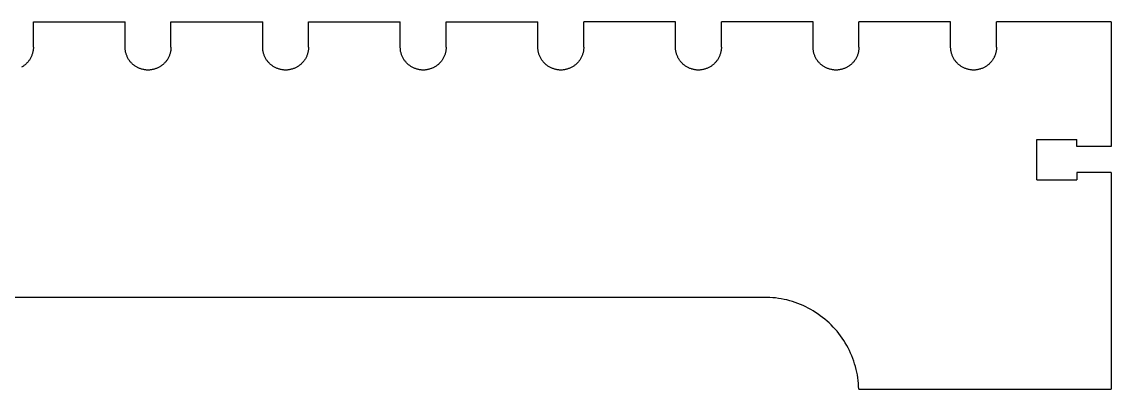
# Model space of a CAD drawing. Extents: x -100 to 100, y -46 to 46.
# Drawn here: x 15.99 to 27.87, y 1.92 to 5.92 of the extents above; entities that cross this region are included whole.
import ezdxf

# ---------------------------------------------------------------- set-up
doc = ezdxf.new("R2010")
doc.units = 0
doc.header["$MEASUREMENT"] = 0
doc.layers.get('0').update_dxf_attribs({"linetype": 'CONTINUOUS'})

msp = doc.modelspace()

# ---------------------------------------------------------------- linework, layer by layer
for p, q in [((16.115, 5.917), (17.115, 5.917)), ((16.115, 5.642), (16.115, 5.917)), ((17.115, 5.642), (17.115, 5.917)), ((17.615, 5.917), (18.615, 5.917)), ((17.615, 5.642), (17.615, 5.917)), ((18.615, 5.642), (18.615, 5.917)), ((19.115, 5.917), (20.115, 5.917)), ((19.115, 5.642), (19.115, 5.917)), ((20.115, 5.642), (20.115, 5.917)), ((20.615, 5.917), (21.615, 5.917)), ((20.615, 5.642), (20.615, 5.917)), ((21.615, 5.642), (21.615, 5.917)), ((23.115, 5.917), (22.115, 5.917)), ((22.115, 5.642), (22.115, 5.917)), ((23.115, 5.642), (23.115, 5.917)), ((24.615, 5.917), (23.615, 5.917)), ((23.615, 5.642), (23.615, 5.917)), ((24.615, 5.642), (24.615, 5.917)), ((26.115, 5.917), (25.115, 5.917)), ((25.115, 5.642), (25.115, 5.917)), ((26.115, 5.642), (26.115, 5.917)), ((26.615, 5.642), (26.615, 5.917)), ((27.865, 5.917), (26.615, 5.917)), ((27.865, 5.917), (27.865, 4.558)), ((16.109, 5.587), (16.107, 5.58)), ((16.111, 5.595), (16.109, 5.587)), ((16.112, 5.603), (16.111, 5.595)), ((16.113, 5.611), (16.112, 5.603)), ((16.114, 5.618), (16.113, 5.611)), ((16.115, 5.626), (16.114, 5.618)), ((16.115, 5.642), (16.115, 5.634)), ((16.115, 5.634), (16.115, 5.626)), ((17.115, 5.634), (17.115, 5.642)), ((17.116, 5.626), (17.115, 5.634)), ((17.116, 5.618), (17.116, 5.626)), ((17.117, 5.611), (17.116, 5.618)), ((17.118, 5.603), (17.117, 5.611)), ((17.119, 5.595), (17.118, 5.603)), ((17.121, 5.587), (17.119, 5.595)), ((17.123, 5.58), (17.121, 5.587)), ((17.609, 5.587), (17.607, 5.58)), ((17.611, 5.595), (17.609, 5.587)), ((17.612, 5.603), (17.611, 5.595)), ((17.613, 5.611), (17.612, 5.603)), ((17.614, 5.618), (17.613, 5.611)), ((17.615, 5.626), (17.614, 5.618)), ((17.615, 5.642), (17.615, 5.634)), ((17.615, 5.634), (17.615, 5.626)), ((18.615, 5.634), (18.615, 5.642)), ((18.616, 5.626), (18.615, 5.634)), ((18.616, 5.618), (18.616, 5.626)), ((18.617, 5.611), (18.616, 5.618)), ((18.618, 5.603), (18.617, 5.611)), ((18.619, 5.595), (18.618, 5.603)), ((18.621, 5.587), (18.619, 5.595)), ((18.623, 5.58), (18.621, 5.587)), ((19.109, 5.587), (19.107, 5.58)), ((19.111, 5.595), (19.109, 5.587)), ((19.112, 5.603), (19.111, 5.595)), ((19.113, 5.611), (19.112, 5.603)), ((19.114, 5.618), (19.113, 5.611)), ((19.115, 5.626), (19.114, 5.618)), ((19.115, 5.642), (19.115, 5.634)), ((19.115, 5.634), (19.115, 5.626)), ((20.115, 5.634), (20.115, 5.642)), ((20.116, 5.626), (20.115, 5.634)), ((20.116, 5.618), (20.116, 5.626)), ((20.117, 5.611), (20.116, 5.618)), ((20.118, 5.603), (20.117, 5.611)), ((20.119, 5.595), (20.118, 5.603)), ((20.121, 5.587), (20.119, 5.595)), ((20.123, 5.58), (20.121, 5.587)), ((20.609, 5.587), (20.607, 5.58)), ((20.611, 5.595), (20.609, 5.587)), ((20.612, 5.603), (20.611, 5.595)), ((20.613, 5.611), (20.612, 5.603)), ((20.614, 5.618), (20.613, 5.611)), ((20.615, 5.626), (20.614, 5.618)), ((20.615, 5.642), (20.615, 5.634)), ((20.615, 5.634), (20.615, 5.626)), ((21.615, 5.634), (21.615, 5.642)), ((21.616, 5.626), (21.615, 5.634)), ((21.616, 5.618), (21.616, 5.626)), ((21.617, 5.611), (21.616, 5.618)), ((21.618, 5.603), (21.617, 5.611)), ((21.619, 5.595), (21.618, 5.603)), ((21.621, 5.587), (21.619, 5.595)), ((21.623, 5.58), (21.621, 5.587)), ((22.109, 5.587), (22.107, 5.58)), ((22.111, 5.595), (22.109, 5.587)), ((22.112, 5.603), (22.111, 5.595)), ((22.113, 5.611), (22.112, 5.603)), ((22.114, 5.618), (22.113, 5.611)), ((22.115, 5.626), (22.114, 5.618)), ((22.115, 5.642), (22.115, 5.634)), ((22.115, 5.634), (22.115, 5.626)), ((23.115, 5.634), (23.115, 5.642)), ((23.116, 5.626), (23.115, 5.634)), ((23.116, 5.618), (23.116, 5.626)), ((23.117, 5.611), (23.116, 5.618)), ((23.118, 5.603), (23.117, 5.611)), ((23.119, 5.595), (23.118, 5.603)), ((23.121, 5.587), (23.119, 5.595)), ((23.123, 5.58), (23.121, 5.587)), ((23.609, 5.587), (23.607, 5.58)), ((23.611, 5.595), (23.609, 5.587)), ((23.612, 5.603), (23.611, 5.595)), ((23.613, 5.611), (23.612, 5.603)), ((23.614, 5.618), (23.613, 5.611)), ((23.615, 5.626), (23.614, 5.618)), ((23.615, 5.642), (23.615, 5.634)), ((23.615, 5.634), (23.615, 5.626)), ((24.615, 5.634), (24.615, 5.642)), ((24.616, 5.626), (24.615, 5.634)), ((24.616, 5.618), (24.616, 5.626)), ((24.617, 5.611), (24.616, 5.618)), ((24.618, 5.603), (24.617, 5.611)), ((24.619, 5.595), (24.618, 5.603)), ((24.621, 5.587), (24.619, 5.595)), ((24.623, 5.58), (24.621, 5.587)), ((25.109, 5.587), (25.107, 5.58)), ((25.111, 5.595), (25.109, 5.587)), ((25.112, 5.603), (25.111, 5.595)), ((25.113, 5.611), (25.112, 5.603)), ((25.114, 5.618), (25.113, 5.611)), ((25.115, 5.626), (25.114, 5.618)), ((25.115, 5.642), (25.115, 5.634)), ((25.115, 5.634), (25.115, 5.626)), ((26.115, 5.634), (26.115, 5.642)), ((26.116, 5.626), (26.115, 5.634)), ((26.116, 5.618), (26.116, 5.626)), ((26.117, 5.611), (26.116, 5.618)), ((26.118, 5.603), (26.117, 5.611)), ((26.119, 5.595), (26.118, 5.603)), ((26.121, 5.587), (26.119, 5.595)), ((26.123, 5.58), (26.121, 5.587)), ((26.609, 5.587), (26.607, 5.58)), ((26.611, 5.595), (26.609, 5.587)), ((26.612, 5.603), (26.611, 5.595)), ((26.613, 5.611), (26.612, 5.603)), ((26.614, 5.618), (26.613, 5.611)), ((26.615, 5.626), (26.614, 5.618)), ((26.615, 5.642), (26.615, 5.634)), ((26.615, 5.634), (26.615, 5.626)), ((16.042, 5.465), (16.036, 5.46)), ((16.047, 5.471), (16.042, 5.465)), ((16.053, 5.477), (16.047, 5.471)), ((16.058, 5.483), (16.053, 5.477)), ((16.063, 5.489), (16.058, 5.483)), ((16.067, 5.495), (16.063, 5.489)), ((16.072, 5.501), (16.067, 5.495)), ((16.076, 5.508), (16.072, 5.501)), ((16.08, 5.515), (16.076, 5.508)), ((16.084, 5.522), (16.08, 5.515)), ((16.088, 5.528), (16.084, 5.522)), ((16.091, 5.536), (16.088, 5.528)), ((16.095, 5.543), (16.091, 5.536)), ((16.098, 5.55), (16.095, 5.543)), ((16.1, 5.557), (16.098, 5.55)), ((16.103, 5.565), (16.1, 5.557)), ((16.105, 5.572), (16.103, 5.565)), ((16.107, 5.58), (16.105, 5.572)), ((17.125, 5.572), (17.123, 5.58)), ((17.127, 5.565), (17.125, 5.572)), ((17.13, 5.557), (17.127, 5.565)), ((17.133, 5.55), (17.13, 5.557)), ((17.136, 5.543), (17.133, 5.55)), ((17.139, 5.536), (17.136, 5.543)), ((17.142, 5.528), (17.139, 5.536)), ((17.146, 5.522), (17.142, 5.528)), ((17.15, 5.515), (17.146, 5.522)), ((17.154, 5.508), (17.15, 5.515)), ((17.158, 5.501), (17.154, 5.508)), ((17.163, 5.495), (17.158, 5.501)), ((17.168, 5.489), (17.163, 5.495)), ((17.172, 5.483), (17.168, 5.489)), ((17.178, 5.477), (17.172, 5.483)), ((17.183, 5.471), (17.178, 5.477)), ((17.188, 5.465), (17.183, 5.471)), ((17.194, 5.46), (17.188, 5.465)), ((17.542, 5.465), (17.536, 5.46)), ((17.547, 5.471), (17.542, 5.465)), ((17.553, 5.477), (17.547, 5.471)), ((17.558, 5.483), (17.553, 5.477)), ((17.563, 5.489), (17.558, 5.483)), ((17.567, 5.495), (17.563, 5.489)), ((17.572, 5.501), (17.567, 5.495)), ((17.576, 5.508), (17.572, 5.501)), ((17.58, 5.515), (17.576, 5.508)), ((17.584, 5.522), (17.58, 5.515)), ((17.588, 5.528), (17.584, 5.522)), ((17.591, 5.536), (17.588, 5.528)), ((17.595, 5.543), (17.591, 5.536)), ((17.598, 5.55), (17.595, 5.543)), ((17.6, 5.557), (17.598, 5.55)), ((17.603, 5.565), (17.6, 5.557)), ((17.605, 5.572), (17.603, 5.565)), ((17.607, 5.58), (17.605, 5.572)), ((18.625, 5.572), (18.623, 5.58)), ((18.627, 5.565), (18.625, 5.572)), ((18.63, 5.557), (18.627, 5.565)), ((18.633, 5.55), (18.63, 5.557)), ((18.636, 5.543), (18.633, 5.55)), ((18.639, 5.536), (18.636, 5.543)), ((18.642, 5.528), (18.639, 5.536)), ((18.646, 5.522), (18.642, 5.528)), ((18.65, 5.515), (18.646, 5.522)), ((18.654, 5.508), (18.65, 5.515)), ((18.658, 5.501), (18.654, 5.508)), ((18.663, 5.495), (18.658, 5.501)), ((18.668, 5.489), (18.663, 5.495)), ((18.672, 5.483), (18.668, 5.489)), ((18.678, 5.477), (18.672, 5.483)), ((18.683, 5.471), (18.678, 5.477)), ((18.688, 5.465), (18.683, 5.471)), ((18.694, 5.46), (18.688, 5.465)), ((19.042, 5.465), (19.036, 5.46)), ((19.047, 5.471), (19.042, 5.465)), ((19.053, 5.477), (19.047, 5.471)), ((19.058, 5.483), (19.053, 5.477)), ((19.063, 5.489), (19.058, 5.483)), ((19.067, 5.495), (19.063, 5.489)), ((19.072, 5.501), (19.067, 5.495)), ((19.076, 5.508), (19.072, 5.501)), ((19.08, 5.515), (19.076, 5.508)), ((19.084, 5.522), (19.08, 5.515)), ((19.088, 5.528), (19.084, 5.522)), ((19.091, 5.536), (19.088, 5.528)), ((19.095, 5.543), (19.091, 5.536)), ((19.098, 5.55), (19.095, 5.543)), ((19.1, 5.557), (19.098, 5.55)), ((19.103, 5.565), (19.1, 5.557)), ((19.105, 5.572), (19.103, 5.565)), ((19.107, 5.58), (19.105, 5.572)), ((20.125, 5.572), (20.123, 5.58)), ((20.127, 5.565), (20.125, 5.572)), ((20.13, 5.557), (20.127, 5.565)), ((20.133, 5.55), (20.13, 5.557)), ((20.136, 5.543), (20.133, 5.55)), ((20.139, 5.536), (20.136, 5.543)), ((20.142, 5.528), (20.139, 5.536)), ((20.146, 5.522), (20.142, 5.528)), ((20.15, 5.515), (20.146, 5.522)), ((20.154, 5.508), (20.15, 5.515)), ((20.158, 5.501), (20.154, 5.508)), ((20.163, 5.495), (20.158, 5.501)), ((20.168, 5.489), (20.163, 5.495)), ((20.172, 5.483), (20.168, 5.489)), ((20.178, 5.477), (20.172, 5.483)), ((20.183, 5.471), (20.178, 5.477)), ((20.188, 5.465), (20.183, 5.471)), ((20.194, 5.46), (20.188, 5.465)), ((20.542, 5.465), (20.536, 5.46)), ((20.547, 5.471), (20.542, 5.465)), ((20.553, 5.477), (20.547, 5.471)), ((20.558, 5.483), (20.553, 5.477)), ((20.563, 5.489), (20.558, 5.483)), ((20.567, 5.495), (20.563, 5.489)), ((20.572, 5.501), (20.567, 5.495)), ((20.576, 5.508), (20.572, 5.501)), ((20.58, 5.515), (20.576, 5.508)), ((20.584, 5.522), (20.58, 5.515)), ((20.588, 5.528), (20.584, 5.522)), ((20.591, 5.536), (20.588, 5.528)), ((20.595, 5.543), (20.591, 5.536)), ((20.598, 5.55), (20.595, 5.543)), ((20.6, 5.557), (20.598, 5.55)), ((20.603, 5.565), (20.6, 5.557)), ((20.605, 5.572), (20.603, 5.565)), ((20.607, 5.58), (20.605, 5.572)), ((21.625, 5.572), (21.623, 5.58)), ((21.627, 5.565), (21.625, 5.572)), ((21.63, 5.557), (21.627, 5.565)), ((21.633, 5.55), (21.63, 5.557)), ((21.636, 5.543), (21.633, 5.55)), ((21.639, 5.536), (21.636, 5.543)), ((21.642, 5.528), (21.639, 5.536)), ((21.646, 5.522), (21.642, 5.528)), ((21.65, 5.515), (21.646, 5.522)), ((21.654, 5.508), (21.65, 5.515)), ((21.658, 5.501), (21.654, 5.508)), ((21.663, 5.495), (21.658, 5.501)), ((21.668, 5.489), (21.663, 5.495)), ((21.672, 5.483), (21.668, 5.489)), ((21.678, 5.477), (21.672, 5.483)), ((21.683, 5.471), (21.678, 5.477)), ((21.688, 5.465), (21.683, 5.471)), ((21.694, 5.46), (21.688, 5.465)), ((22.042, 5.465), (22.036, 5.46)), ((22.047, 5.471), (22.042, 5.465)), ((22.053, 5.477), (22.047, 5.471)), ((22.058, 5.483), (22.053, 5.477)), ((22.063, 5.489), (22.058, 5.483)), ((22.067, 5.495), (22.063, 5.489)), ((22.072, 5.501), (22.067, 5.495)), ((22.076, 5.508), (22.072, 5.501)), ((22.08, 5.515), (22.076, 5.508)), ((22.084, 5.522), (22.08, 5.515)), ((22.088, 5.528), (22.084, 5.522)), ((22.091, 5.536), (22.088, 5.528)), ((22.095, 5.543), (22.091, 5.536)), ((22.098, 5.55), (22.095, 5.543)), ((22.1, 5.557), (22.098, 5.55)), ((22.103, 5.565), (22.1, 5.557)), ((22.105, 5.572), (22.103, 5.565)), ((22.107, 5.58), (22.105, 5.572)), ((23.125, 5.572), (23.123, 5.58)), ((23.127, 5.565), (23.125, 5.572)), ((23.13, 5.557), (23.127, 5.565)), ((23.133, 5.55), (23.13, 5.557)), ((23.136, 5.543), (23.133, 5.55)), ((23.139, 5.536), (23.136, 5.543)), ((23.142, 5.528), (23.139, 5.536)), ((23.146, 5.522), (23.142, 5.528)), ((23.15, 5.515), (23.146, 5.522)), ((23.154, 5.508), (23.15, 5.515)), ((23.158, 5.501), (23.154, 5.508)), ((23.163, 5.495), (23.158, 5.501)), ((23.168, 5.489), (23.163, 5.495)), ((23.172, 5.483), (23.168, 5.489)), ((23.178, 5.477), (23.172, 5.483)), ((23.183, 5.471), (23.178, 5.477)), ((23.188, 5.465), (23.183, 5.471)), ((23.194, 5.46), (23.188, 5.465)), ((23.542, 5.465), (23.536, 5.46)), ((23.547, 5.471), (23.542, 5.465)), ((23.553, 5.477), (23.547, 5.471)), ((23.558, 5.483), (23.553, 5.477)), ((23.563, 5.489), (23.558, 5.483)), ((23.567, 5.495), (23.563, 5.489)), ((23.572, 5.501), (23.567, 5.495)), ((23.576, 5.508), (23.572, 5.501)), ((23.58, 5.515), (23.576, 5.508)), ((23.584, 5.522), (23.58, 5.515)), ((23.588, 5.528), (23.584, 5.522)), ((23.591, 5.536), (23.588, 5.528)), ((23.595, 5.543), (23.591, 5.536)), ((23.598, 5.55), (23.595, 5.543)), ((23.6, 5.557), (23.598, 5.55)), ((23.603, 5.565), (23.6, 5.557)), ((23.605, 5.572), (23.603, 5.565)), ((23.607, 5.58), (23.605, 5.572)), ((24.625, 5.572), (24.623, 5.58)), ((24.627, 5.565), (24.625, 5.572)), ((24.63, 5.557), (24.627, 5.565)), ((24.633, 5.55), (24.63, 5.557)), ((24.636, 5.543), (24.633, 5.55)), ((24.639, 5.536), (24.636, 5.543)), ((24.642, 5.528), (24.639, 5.536)), ((24.646, 5.522), (24.642, 5.528)), ((24.65, 5.515), (24.646, 5.522)), ((24.654, 5.508), (24.65, 5.515)), ((24.658, 5.501), (24.654, 5.508)), ((24.663, 5.495), (24.658, 5.501)), ((24.668, 5.489), (24.663, 5.495)), ((24.672, 5.483), (24.668, 5.489)), ((24.678, 5.477), (24.672, 5.483)), ((24.683, 5.471), (24.678, 5.477)), ((24.688, 5.465), (24.683, 5.471)), ((24.694, 5.46), (24.688, 5.465)), ((25.042, 5.465), (25.036, 5.46)), ((25.047, 5.471), (25.042, 5.465)), ((25.053, 5.477), (25.047, 5.471)), ((25.058, 5.483), (25.053, 5.477)), ((25.063, 5.489), (25.058, 5.483)), ((25.067, 5.495), (25.063, 5.489)), ((25.072, 5.501), (25.067, 5.495)), ((25.076, 5.508), (25.072, 5.501)), ((25.08, 5.515), (25.076, 5.508)), ((25.084, 5.522), (25.08, 5.515)), ((25.088, 5.528), (25.084, 5.522)), ((25.091, 5.536), (25.088, 5.528)), ((25.095, 5.543), (25.091, 5.536)), ((25.098, 5.55), (25.095, 5.543)), ((25.1, 5.557), (25.098, 5.55)), ((25.103, 5.565), (25.1, 5.557)), ((25.105, 5.572), (25.103, 5.565)), ((25.107, 5.58), (25.105, 5.572)), ((26.125, 5.572), (26.123, 5.58)), ((26.127, 5.565), (26.125, 5.572)), ((26.13, 5.557), (26.127, 5.565)), ((26.133, 5.55), (26.13, 5.557)), ((26.136, 5.543), (26.133, 5.55)), ((26.139, 5.536), (26.136, 5.543)), ((26.142, 5.528), (26.139, 5.536)), ((26.146, 5.522), (26.142, 5.528)), ((26.15, 5.515), (26.146, 5.522)), ((26.154, 5.508), (26.15, 5.515)), ((26.158, 5.501), (26.154, 5.508)), ((26.163, 5.495), (26.158, 5.501)), ((26.168, 5.489), (26.163, 5.495)), ((26.172, 5.483), (26.168, 5.489)), ((26.178, 5.477), (26.172, 5.483)), ((26.183, 5.471), (26.178, 5.477)), ((26.188, 5.465), (26.183, 5.471)), ((26.194, 5.46), (26.188, 5.465)), ((26.542, 5.465), (26.536, 5.46)), ((26.547, 5.471), (26.542, 5.465)), ((26.553, 5.477), (26.547, 5.471)), ((26.558, 5.483), (26.553, 5.477)), ((26.563, 5.489), (26.558, 5.483)), ((26.567, 5.495), (26.563, 5.489)), ((26.572, 5.501), (26.567, 5.495)), ((26.576, 5.508), (26.572, 5.501)), ((26.58, 5.515), (26.576, 5.508)), ((26.584, 5.522), (26.58, 5.515)), ((26.588, 5.528), (26.584, 5.522)), ((26.591, 5.536), (26.588, 5.528)), ((26.595, 5.543), (26.591, 5.536)), ((26.598, 5.55), (26.595, 5.543)), ((26.6, 5.557), (26.598, 5.55)), ((26.603, 5.565), (26.6, 5.557)), ((26.605, 5.572), (26.603, 5.565)), ((26.607, 5.58), (26.605, 5.572)), ((15.992, 5.427), (15.986, 5.423)), ((15.999, 5.431), (15.992, 5.427)), ((16.006, 5.435), (15.999, 5.431)), ((16.012, 5.44), (16.006, 5.435)), ((16.018, 5.444), (16.012, 5.44)), ((16.024, 5.449), (16.018, 5.444)), ((16.03, 5.454), (16.024, 5.449)), ((16.036, 5.46), (16.03, 5.454)), ((17.2, 5.454), (17.194, 5.46)), ((17.206, 5.449), (17.2, 5.454)), ((17.212, 5.444), (17.206, 5.449)), ((17.218, 5.44), (17.212, 5.444)), ((17.225, 5.435), (17.218, 5.44)), ((17.231, 5.431), (17.225, 5.435)), ((17.238, 5.427), (17.231, 5.431)), ((17.245, 5.423), (17.238, 5.427)), ((17.252, 5.419), (17.245, 5.423)), ((17.259, 5.416), (17.252, 5.419)), ((17.266, 5.413), (17.259, 5.416)), ((17.273, 5.41), (17.266, 5.413)), ((17.28, 5.407), (17.273, 5.41)), ((17.288, 5.404), (17.28, 5.407)), ((17.295, 5.402), (17.288, 5.404)), ((17.303, 5.4), (17.295, 5.402)), ((17.311, 5.398), (17.303, 5.4)), ((17.318, 5.396), (17.311, 5.398)), ((17.326, 5.395), (17.318, 5.396)), ((17.334, 5.394), (17.326, 5.395)), ((17.342, 5.393), (17.334, 5.394)), ((17.349, 5.392), (17.342, 5.393)), ((17.357, 5.392), (17.349, 5.392)), ((17.365, 5.392), (17.357, 5.392)), ((17.373, 5.392), (17.365, 5.392)), ((17.381, 5.392), (17.373, 5.392)), ((17.389, 5.393), (17.381, 5.392)), ((17.396, 5.394), (17.389, 5.393)), ((17.404, 5.395), (17.396, 5.394)), ((17.412, 5.396), (17.404, 5.395)), ((17.42, 5.398), (17.412, 5.396)), ((17.427, 5.4), (17.42, 5.398)), ((17.435, 5.402), (17.427, 5.4)), ((17.442, 5.404), (17.435, 5.402)), ((17.45, 5.407), (17.442, 5.404)), ((17.457, 5.41), (17.45, 5.407)), ((17.464, 5.413), (17.457, 5.41)), ((17.472, 5.416), (17.464, 5.413)), ((17.479, 5.419), (17.472, 5.416)), ((17.486, 5.423), (17.479, 5.419)), ((17.492, 5.427), (17.486, 5.423)), ((17.499, 5.431), (17.492, 5.427)), ((17.506, 5.435), (17.499, 5.431)), ((17.512, 5.44), (17.506, 5.435)), ((17.518, 5.444), (17.512, 5.44)), ((17.524, 5.449), (17.518, 5.444)), ((17.53, 5.454), (17.524, 5.449)), ((17.536, 5.46), (17.53, 5.454)), ((18.7, 5.454), (18.694, 5.46)), ((18.706, 5.449), (18.7, 5.454)), ((18.712, 5.444), (18.706, 5.449)), ((18.718, 5.44), (18.712, 5.444)), ((18.725, 5.435), (18.718, 5.44)), ((18.731, 5.431), (18.725, 5.435)), ((18.738, 5.427), (18.731, 5.431)), ((18.745, 5.423), (18.738, 5.427)), ((18.752, 5.419), (18.745, 5.423)), ((18.759, 5.416), (18.752, 5.419)), ((18.766, 5.413), (18.759, 5.416)), ((18.773, 5.41), (18.766, 5.413)), ((18.78, 5.407), (18.773, 5.41)), ((18.788, 5.404), (18.78, 5.407)), ((18.795, 5.402), (18.788, 5.404)), ((18.803, 5.4), (18.795, 5.402)), ((18.811, 5.398), (18.803, 5.4)), ((18.818, 5.396), (18.811, 5.398)), ((18.826, 5.395), (18.818, 5.396)), ((18.834, 5.394), (18.826, 5.395)), ((18.842, 5.393), (18.834, 5.394)), ((18.849, 5.392), (18.842, 5.393)), ((18.857, 5.392), (18.849, 5.392)), ((18.865, 5.392), (18.857, 5.392)), ((18.873, 5.392), (18.865, 5.392)), ((18.881, 5.392), (18.873, 5.392)), ((18.889, 5.393), (18.881, 5.392)), ((18.896, 5.394), (18.889, 5.393)), ((18.904, 5.395), (18.896, 5.394)), ((18.912, 5.396), (18.904, 5.395)), ((18.92, 5.398), (18.912, 5.396)), ((18.927, 5.4), (18.92, 5.398)), ((18.935, 5.402), (18.927, 5.4)), ((18.942, 5.404), (18.935, 5.402)), ((18.95, 5.407), (18.942, 5.404)), ((18.957, 5.41), (18.95, 5.407)), ((18.964, 5.413), (18.957, 5.41)), ((18.972, 5.416), (18.964, 5.413)), ((18.979, 5.419), (18.972, 5.416)), ((18.986, 5.423), (18.979, 5.419)), ((18.992, 5.427), (18.986, 5.423)), ((18.999, 5.431), (18.992, 5.427)), ((19.006, 5.435), (18.999, 5.431)), ((19.012, 5.44), (19.006, 5.435)), ((19.018, 5.444), (19.012, 5.44)), ((19.024, 5.449), (19.018, 5.444)), ((19.03, 5.454), (19.024, 5.449)), ((19.036, 5.46), (19.03, 5.454)), ((20.2, 5.454), (20.194, 5.46)), ((20.206, 5.449), (20.2, 5.454)), ((20.212, 5.444), (20.206, 5.449)), ((20.218, 5.44), (20.212, 5.444)), ((20.225, 5.435), (20.218, 5.44)), ((20.231, 5.431), (20.225, 5.435)), ((20.238, 5.427), (20.231, 5.431)), ((20.245, 5.423), (20.238, 5.427)), ((20.252, 5.419), (20.245, 5.423)), ((20.259, 5.416), (20.252, 5.419)), ((20.266, 5.413), (20.259, 5.416)), ((20.273, 5.41), (20.266, 5.413)), ((20.28, 5.407), (20.273, 5.41)), ((20.288, 5.404), (20.28, 5.407)), ((20.295, 5.402), (20.288, 5.404)), ((20.303, 5.4), (20.295, 5.402)), ((20.311, 5.398), (20.303, 5.4)), ((20.318, 5.396), (20.311, 5.398)), ((20.326, 5.395), (20.318, 5.396)), ((20.334, 5.394), (20.326, 5.395)), ((20.342, 5.393), (20.334, 5.394)), ((20.349, 5.392), (20.342, 5.393)), ((20.357, 5.392), (20.349, 5.392)), ((20.365, 5.392), (20.357, 5.392)), ((20.373, 5.392), (20.365, 5.392)), ((20.381, 5.392), (20.373, 5.392)), ((20.389, 5.393), (20.381, 5.392)), ((20.396, 5.394), (20.389, 5.393)), ((20.404, 5.395), (20.396, 5.394)), ((20.412, 5.396), (20.404, 5.395)), ((20.42, 5.398), (20.412, 5.396)), ((20.427, 5.4), (20.42, 5.398)), ((20.435, 5.402), (20.427, 5.4)), ((20.442, 5.404), (20.435, 5.402)), ((20.45, 5.407), (20.442, 5.404)), ((20.457, 5.41), (20.45, 5.407)), ((20.464, 5.413), (20.457, 5.41)), ((20.472, 5.416), (20.464, 5.413)), ((20.479, 5.419), (20.472, 5.416)), ((20.486, 5.423), (20.479, 5.419)), ((20.492, 5.427), (20.486, 5.423)), ((20.499, 5.431), (20.492, 5.427)), ((20.506, 5.435), (20.499, 5.431)), ((20.512, 5.44), (20.506, 5.435)), ((20.518, 5.444), (20.512, 5.44)), ((20.524, 5.449), (20.518, 5.444)), ((20.53, 5.454), (20.524, 5.449)), ((20.536, 5.46), (20.53, 5.454)), ((21.7, 5.454), (21.694, 5.46)), ((21.706, 5.449), (21.7, 5.454)), ((21.712, 5.444), (21.706, 5.449)), ((21.718, 5.44), (21.712, 5.444)), ((21.725, 5.435), (21.718, 5.44)), ((21.731, 5.431), (21.725, 5.435)), ((21.738, 5.427), (21.731, 5.431)), ((21.745, 5.423), (21.738, 5.427)), ((21.752, 5.419), (21.745, 5.423)), ((21.759, 5.416), (21.752, 5.419)), ((21.766, 5.413), (21.759, 5.416)), ((21.773, 5.41), (21.766, 5.413)), ((21.78, 5.407), (21.773, 5.41)), ((21.788, 5.404), (21.78, 5.407)), ((21.795, 5.402), (21.788, 5.404)), ((21.803, 5.4), (21.795, 5.402)), ((21.811, 5.398), (21.803, 5.4)), ((21.818, 5.396), (21.811, 5.398)), ((21.826, 5.395), (21.818, 5.396)), ((21.834, 5.394), (21.826, 5.395)), ((21.842, 5.393), (21.834, 5.394)), ((21.849, 5.392), (21.842, 5.393)), ((21.857, 5.392), (21.849, 5.392)), ((21.865, 5.392), (21.857, 5.392)), ((21.873, 5.392), (21.865, 5.392)), ((21.881, 5.392), (21.873, 5.392)), ((21.889, 5.393), (21.881, 5.392)), ((21.896, 5.394), (21.889, 5.393)), ((21.904, 5.395), (21.896, 5.394)), ((21.912, 5.396), (21.904, 5.395)), ((21.92, 5.398), (21.912, 5.396)), ((21.927, 5.4), (21.92, 5.398)), ((21.935, 5.402), (21.927, 5.4)), ((21.942, 5.404), (21.935, 5.402)), ((21.95, 5.407), (21.942, 5.404)), ((21.957, 5.41), (21.95, 5.407)), ((21.964, 5.413), (21.957, 5.41)), ((21.972, 5.416), (21.964, 5.413)), ((21.979, 5.419), (21.972, 5.416)), ((21.986, 5.423), (21.979, 5.419)), ((21.992, 5.427), (21.986, 5.423)), ((21.999, 5.431), (21.992, 5.427)), ((22.006, 5.435), (21.999, 5.431)), ((22.012, 5.44), (22.006, 5.435)), ((22.018, 5.444), (22.012, 5.44)), ((22.024, 5.449), (22.018, 5.444)), ((22.03, 5.454), (22.024, 5.449)), ((22.036, 5.46), (22.03, 5.454)), ((23.2, 5.454), (23.194, 5.46)), ((23.206, 5.449), (23.2, 5.454)), ((23.212, 5.444), (23.206, 5.449)), ((23.218, 5.44), (23.212, 5.444)), ((23.225, 5.435), (23.218, 5.44)), ((23.231, 5.431), (23.225, 5.435)), ((23.238, 5.427), (23.231, 5.431)), ((23.245, 5.423), (23.238, 5.427)), ((23.252, 5.419), (23.245, 5.423)), ((23.259, 5.416), (23.252, 5.419)), ((23.266, 5.413), (23.259, 5.416)), ((23.273, 5.41), (23.266, 5.413)), ((23.28, 5.407), (23.273, 5.41)), ((23.288, 5.404), (23.28, 5.407)), ((23.295, 5.402), (23.288, 5.404)), ((23.303, 5.4), (23.295, 5.402)), ((23.311, 5.398), (23.303, 5.4)), ((23.318, 5.396), (23.311, 5.398)), ((23.326, 5.395), (23.318, 5.396)), ((23.334, 5.394), (23.326, 5.395)), ((23.342, 5.393), (23.334, 5.394)), ((23.349, 5.392), (23.342, 5.393)), ((23.357, 5.392), (23.349, 5.392)), ((23.365, 5.392), (23.357, 5.392)), ((23.373, 5.392), (23.365, 5.392)), ((23.381, 5.392), (23.373, 5.392)), ((23.389, 5.393), (23.381, 5.392)), ((23.396, 5.394), (23.389, 5.393)), ((23.404, 5.395), (23.396, 5.394)), ((23.412, 5.396), (23.404, 5.395)), ((23.42, 5.398), (23.412, 5.396)), ((23.427, 5.4), (23.42, 5.398)), ((23.435, 5.402), (23.427, 5.4)), ((23.442, 5.404), (23.435, 5.402)), ((23.45, 5.407), (23.442, 5.404)), ((23.457, 5.41), (23.45, 5.407)), ((23.464, 5.413), (23.457, 5.41)), ((23.472, 5.416), (23.464, 5.413)), ((23.479, 5.419), (23.472, 5.416)), ((23.486, 5.423), (23.479, 5.419)), ((23.492, 5.427), (23.486, 5.423)), ((23.499, 5.431), (23.492, 5.427)), ((23.506, 5.435), (23.499, 5.431)), ((23.512, 5.44), (23.506, 5.435)), ((23.518, 5.444), (23.512, 5.44)), ((23.524, 5.449), (23.518, 5.444)), ((23.53, 5.454), (23.524, 5.449)), ((23.536, 5.46), (23.53, 5.454)), ((24.7, 5.454), (24.694, 5.46)), ((24.706, 5.449), (24.7, 5.454)), ((24.712, 5.444), (24.706, 5.449)), ((24.718, 5.44), (24.712, 5.444)), ((24.725, 5.435), (24.718, 5.44)), ((24.731, 5.431), (24.725, 5.435)), ((24.738, 5.427), (24.731, 5.431)), ((24.745, 5.423), (24.738, 5.427)), ((24.752, 5.419), (24.745, 5.423)), ((24.759, 5.416), (24.752, 5.419)), ((24.766, 5.413), (24.759, 5.416)), ((24.773, 5.41), (24.766, 5.413)), ((24.78, 5.407), (24.773, 5.41)), ((24.788, 5.404), (24.78, 5.407)), ((24.795, 5.402), (24.788, 5.404)), ((24.803, 5.4), (24.795, 5.402)), ((24.811, 5.398), (24.803, 5.4)), ((24.818, 5.396), (24.811, 5.398)), ((24.826, 5.395), (24.818, 5.396)), ((24.834, 5.394), (24.826, 5.395)), ((24.842, 5.393), (24.834, 5.394)), ((24.849, 5.392), (24.842, 5.393)), ((24.857, 5.392), (24.849, 5.392)), ((24.865, 5.392), (24.857, 5.392)), ((24.873, 5.392), (24.865, 5.392)), ((24.881, 5.392), (24.873, 5.392)), ((24.889, 5.393), (24.881, 5.392)), ((24.896, 5.394), (24.889, 5.393)), ((24.904, 5.395), (24.896, 5.394)), ((24.912, 5.396), (24.904, 5.395)), ((24.92, 5.398), (24.912, 5.396)), ((24.927, 5.4), (24.92, 5.398)), ((24.935, 5.402), (24.927, 5.4)), ((24.942, 5.404), (24.935, 5.402)), ((24.95, 5.407), (24.942, 5.404)), ((24.957, 5.41), (24.95, 5.407)), ((24.964, 5.413), (24.957, 5.41)), ((24.972, 5.416), (24.964, 5.413)), ((24.979, 5.419), (24.972, 5.416)), ((24.986, 5.423), (24.979, 5.419)), ((24.992, 5.427), (24.986, 5.423)), ((24.999, 5.431), (24.992, 5.427)), ((25.006, 5.435), (24.999, 5.431)), ((25.012, 5.44), (25.006, 5.435)), ((25.018, 5.444), (25.012, 5.44)), ((25.024, 5.449), (25.018, 5.444)), ((25.03, 5.454), (25.024, 5.449)), ((25.036, 5.46), (25.03, 5.454)), ((26.2, 5.454), (26.194, 5.46)), ((26.206, 5.449), (26.2, 5.454)), ((26.212, 5.444), (26.206, 5.449)), ((26.218, 5.44), (26.212, 5.444)), ((26.225, 5.435), (26.218, 5.44)), ((26.231, 5.431), (26.225, 5.435)), ((26.238, 5.427), (26.231, 5.431)), ((26.245, 5.423), (26.238, 5.427)), ((26.252, 5.419), (26.245, 5.423)), ((26.259, 5.416), (26.252, 5.419)), ((26.266, 5.413), (26.259, 5.416)), ((26.273, 5.41), (26.266, 5.413)), ((26.28, 5.407), (26.273, 5.41)), ((26.288, 5.404), (26.28, 5.407)), ((26.295, 5.402), (26.288, 5.404)), ((26.303, 5.4), (26.295, 5.402)), ((26.311, 5.398), (26.303, 5.4)), ((26.318, 5.396), (26.311, 5.398)), ((26.326, 5.395), (26.318, 5.396)), ((26.334, 5.394), (26.326, 5.395)), ((26.342, 5.393), (26.334, 5.394)), ((26.349, 5.392), (26.342, 5.393)), ((26.357, 5.392), (26.349, 5.392)), ((26.365, 5.392), (26.357, 5.392)), ((26.373, 5.392), (26.365, 5.392)), ((26.381, 5.392), (26.373, 5.392)), ((26.389, 5.393), (26.381, 5.392)), ((26.396, 5.394), (26.389, 5.393)), ((26.404, 5.395), (26.396, 5.394)), ((26.412, 5.396), (26.404, 5.395)), ((26.42, 5.398), (26.412, 5.396)), ((26.427, 5.4), (26.42, 5.398)), ((26.435, 5.402), (26.427, 5.4)), ((26.442, 5.404), (26.435, 5.402)), ((26.45, 5.407), (26.442, 5.404)), ((26.457, 5.41), (26.45, 5.407)), ((26.464, 5.413), (26.457, 5.41)), ((26.472, 5.416), (26.464, 5.413)), ((26.479, 5.419), (26.472, 5.416)), ((26.486, 5.423), (26.479, 5.419)), ((26.492, 5.427), (26.486, 5.423)), ((26.499, 5.431), (26.492, 5.427)), ((26.506, 5.435), (26.499, 5.431)), ((26.512, 5.44), (26.506, 5.435)), ((26.518, 5.444), (26.512, 5.44)), ((26.524, 5.449), (26.518, 5.444)), ((26.53, 5.454), (26.524, 5.449)), ((26.536, 5.46), (26.53, 5.454)), ((27.053, 4.198), (27.053, 4.636)), ((27.053, 4.636), (27.49, 4.636)), ((27.49, 4.558), (27.49, 4.636)), ((27.865, 4.558), (27.49, 4.558)), ((27.865, 4.276), (27.49, 4.276)), ((27.49, 4.276), (27.49, 4.198)), ((27.865, 4.276), (27.865, 1.917)), ((27.053, 4.198), (27.49, 4.198)), ((24.114, 2.917), (9.115, 2.917)), ((24.145, 2.916), (24.114, 2.917)), ((24.176, 2.913), (24.145, 2.916)), ((24.207, 2.91), (24.176, 2.913)), ((24.238, 2.906), (24.207, 2.91)), ((24.269, 2.901), (24.238, 2.906)), ((24.299, 2.895), (24.269, 2.901)), ((24.33, 2.888), (24.299, 2.895)), ((24.36, 2.88), (24.33, 2.888)), ((24.39, 2.871), (24.36, 2.88)), ((24.419, 2.861), (24.39, 2.871)), ((24.449, 2.851), (24.419, 2.861)), ((24.478, 2.839), (24.449, 2.851)), ((24.506, 2.827), (24.478, 2.839)), ((24.535, 2.814), (24.506, 2.827)), ((24.562, 2.8), (24.535, 2.814)), ((24.59, 2.785), (24.562, 2.8)), ((24.617, 2.769), (24.59, 2.785)), ((24.643, 2.753), (24.617, 2.769)), ((24.669, 2.735), (24.643, 2.753)), ((24.694, 2.717), (24.669, 2.735)), ((24.719, 2.698), (24.694, 2.717)), ((24.744, 2.679), (24.719, 2.698)), ((24.767, 2.659), (24.744, 2.679)), ((24.79, 2.638), (24.767, 2.659)), ((24.813, 2.616), (24.79, 2.638)), ((24.834, 2.593), (24.813, 2.616)), ((24.855, 2.57), (24.834, 2.593)), ((24.876, 2.547), (24.855, 2.57)), ((24.895, 2.523), (24.876, 2.547)), ((24.914, 2.498), (24.895, 2.523)), ((24.932, 2.472), (24.914, 2.498)), ((24.949, 2.446), (24.932, 2.472)), ((24.966, 2.42), (24.949, 2.446)), ((24.982, 2.393), (24.966, 2.42)), ((24.997, 2.366), (24.982, 2.393)), ((25.011, 2.338), (24.997, 2.366)), ((25.024, 2.309), (25.011, 2.338)), ((25.036, 2.281), (25.024, 2.309)), ((25.048, 2.252), (25.036, 2.281)), ((25.058, 2.223), (25.048, 2.252)), ((25.068, 2.193), (25.058, 2.223)), ((25.077, 2.163), (25.068, 2.193)), ((25.085, 2.133), (25.077, 2.163)), ((25.092, 2.102), (25.085, 2.133)), ((25.098, 2.072), (25.092, 2.102)), ((25.103, 2.041), (25.098, 2.072)), ((25.107, 2.01), (25.103, 2.041)), ((25.11, 1.979), (25.107, 2.01)), ((25.112, 1.948), (25.11, 1.979)), ((25.114, 1.918), (25.112, 1.948)), ((25.114, 1.917), (25.114, 1.918)), ((25.114, 1.917), (27.865, 1.917))]:
    msp.add_line(p, q)

doc.saveas('drawing.dxf')
